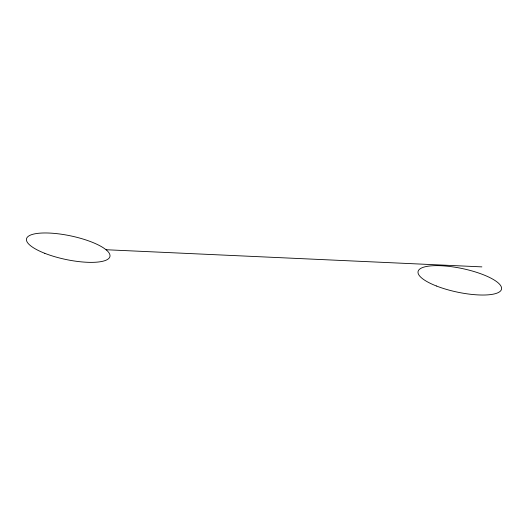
<?xml version="1.0" encoding="UTF-8"?>
<svg xmlns="http://www.w3.org/2000/svg" width="528" height="528" viewBox="0 0 528 528"><rect width="100%" height="100%" fill="white"/><g stroke="black" fill="none" stroke-linecap="round" stroke-linejoin="round"><path stroke-width="0.79" d="M106.148 249.737L481.879 266.878M436.392 285.985A42.643 12.038 11.9 0 0 501.494 289.258A42.643 12.038 11.9 0 0 441.507 265.756A42.643 12.038 11.9 0 0 436.392 285.985M44.801 253.321A42.649 12.045 11.9 0 0 109.91 256.595A42.649 12.045 11.9 0 0 49.916 233.086A42.649 12.045 11.9 0 0 44.801 253.321"/></g></svg>
